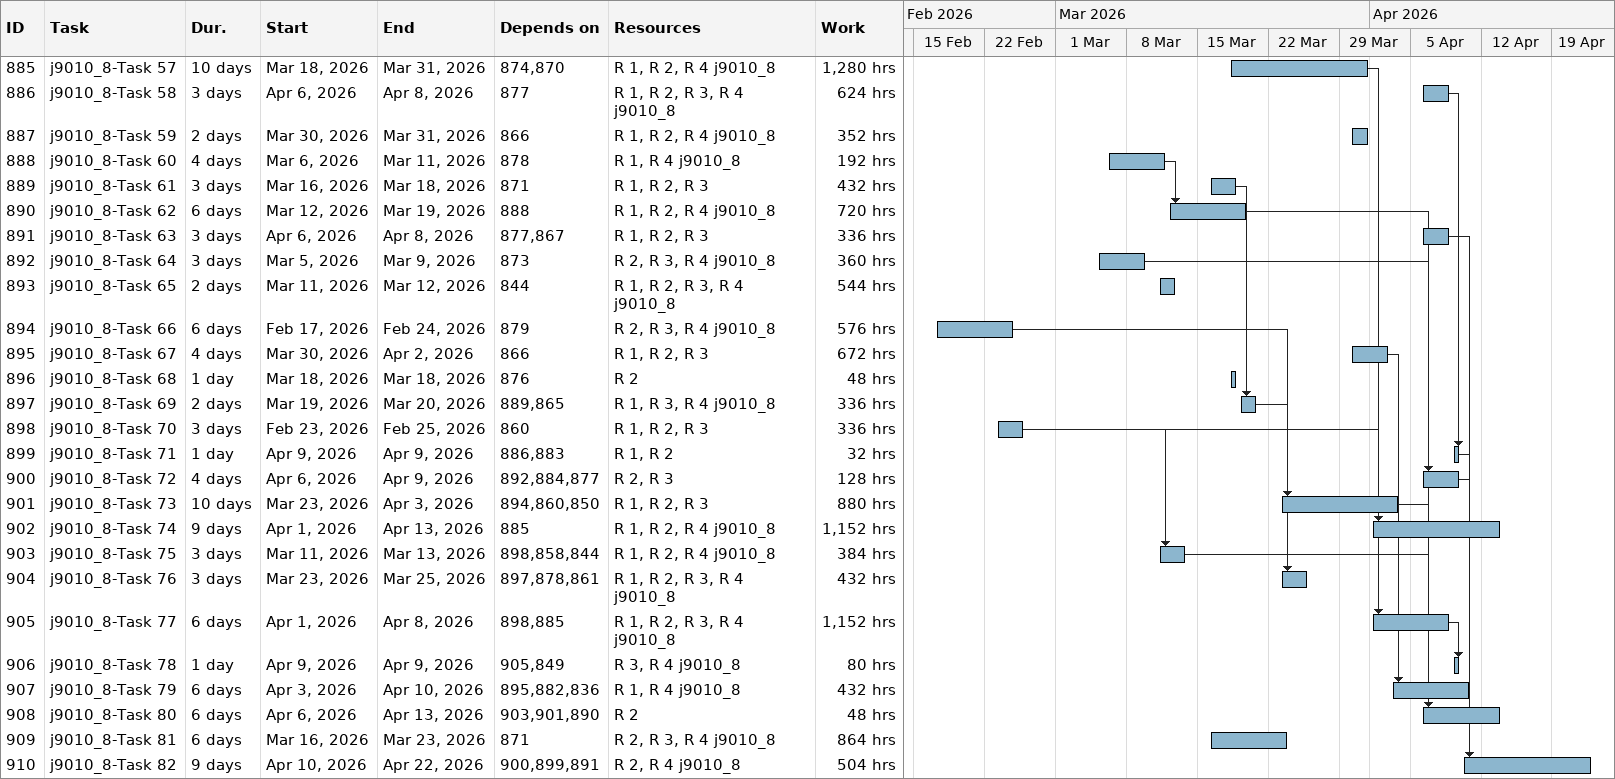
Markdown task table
| ID | Task | Duration | Start | Finish | Predecessors | Resources | Work (h) |
|---|---|---|---|---|---|---|---|
| 885 | j9010_8-Task 57 | 10d | 2026-03-18 | 2026-03-31 | 874, 870 | R 1, R 2, R 4 j9010_8 | 1280 |
| 886 | j9010_8-Task 58 | 3d | 2026-04-06 | 2026-04-08 | 877 | R 1, R 2, R 3, R 4 j9010_8 | 624 |
| 887 | j9010_8-Task 59 | 2d | 2026-03-30 | 2026-03-31 | 866 | R 1, R 2, R 4 j9010_8 | 352 |
| 888 | j9010_8-Task 60 | 4d | 2026-03-06 | 2026-03-11 | 878 | R 1, R 4 j9010_8 | 192 |
| 889 | j9010_8-Task 61 | 3d | 2026-03-16 | 2026-03-18 | 871 | R 1, R 2, R 3 | 432 |
| 890 | j9010_8-Task 62 | 6d | 2026-03-12 | 2026-03-19 | 888 | R 1, R 2, R 4 j9010_8 | 720 |
| 891 | j9010_8-Task 63 | 3d | 2026-04-06 | 2026-04-08 | 877, 867 | R 1, R 2, R 3 | 336 |
| 892 | j9010_8-Task 64 | 3d | 2026-03-05 | 2026-03-09 | 873 | R 2, R 3, R 4 j9010_8 | 360 |
| 893 | j9010_8-Task 65 | 2d | 2026-03-11 | 2026-03-12 | 844 | R 1, R 2, R 3, R 4 j9010_8 | 544 |
| 894 | j9010_8-Task 66 | 6d | 2026-02-17 | 2026-02-24 | 879 | R 2, R 3, R 4 j9010_8 | 576 |
| 895 | j9010_8-Task 67 | 4d | 2026-03-30 | 2026-04-02 | 866 | R 1, R 2, R 3 | 672 |
| 896 | j9010_8-Task 68 | 1d | 2026-03-18 | 2026-03-18 | 876 | R 2 | 48 |
| 897 | j9010_8-Task 69 | 2d | 2026-03-19 | 2026-03-20 | 889, 865 | R 1, R 3, R 4 j9010_8 | 336 |
| 898 | j9010_8-Task 70 | 3d | 2026-02-23 | 2026-02-25 | 860 | R 1, R 2, R 3 | 336 |
| 899 | j9010_8-Task 71 | 1d | 2026-04-09 | 2026-04-09 | 886, 883 | R 1, R 2 | 32 |
| 900 | j9010_8-Task 72 | 4d | 2026-04-06 | 2026-04-09 | 892, 884, 877 | R 2, R 3 | 128 |
| 901 | j9010_8-Task 73 | 10d | 2026-03-23 | 2026-04-03 | 894, 860, 850 | R 1, R 2, R 3 | 880 |
| 902 | j9010_8-Task 74 | 9d | 2026-04-01 | 2026-04-13 | 885 | R 1, R 2, R 4 j9010_8 | 1152 |
| 903 | j9010_8-Task 75 | 3d | 2026-03-11 | 2026-03-13 | 898, 858, 844 | R 1, R 2, R 4 j9010_8 | 384 |
| 904 | j9010_8-Task 76 | 3d | 2026-03-23 | 2026-03-25 | 897, 878, 861 | R 1, R 2, R 3, R 4 j9010_8 | 432 |
| 905 | j9010_8-Task 77 | 6d | 2026-04-01 | 2026-04-08 | 898, 885 | R 1, R 2, R 3, R 4 j9010_8 | 1152 |
| 906 | j9010_8-Task 78 | 1d | 2026-04-09 | 2026-04-09 | 905, 849 | R 3, R 4 j9010_8 | 80 |
| 907 | j9010_8-Task 79 | 6d | 2026-04-03 | 2026-04-10 | 895, 882, 836 | R 1, R 4 j9010_8 | 432 |
| 908 | j9010_8-Task 80 | 6d | 2026-04-06 | 2026-04-13 | 903, 901, 890 | R 2 | 48 |
| 909 | j9010_8-Task 81 | 6d | 2026-03-16 | 2026-03-23 | 871 | R 2, R 3, R 4 j9010_8 | 864 |
| 910 | j9010_8-Task 82 | 9d | 2026-04-10 | 2026-04-22 | 900, 899, 891 | R 2, R 4 j9010_8 | 504 |
